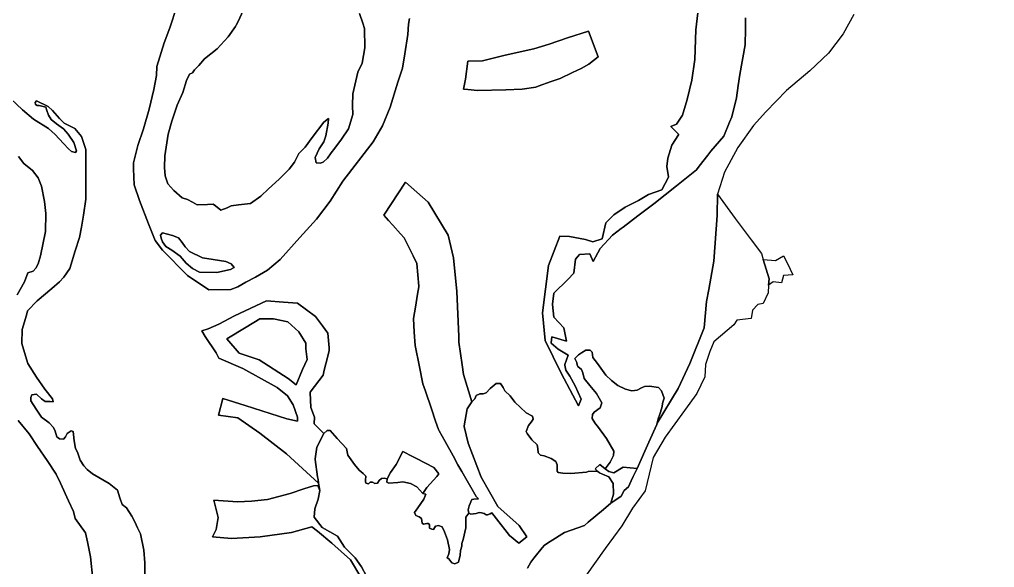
# Model space of a CAD drawing. Header units: inches. Extents: x 288635 to 1232953, y 676945 to 1655780.
# Drawn here: x 573695 to 601569, y 1500510 to 1516182 of the extents above; entities that cross this region are included whole.
import ezdxf

# ---------------------------------------------------------------- set-up
doc = ezdxf.new("R2010")
doc.units = ezdxf.units.IN
doc.header["$MEASUREMENT"] = 0
doc.layers.add('Images', color=7, linetype='Continuous')
picture_1 = doc.add_image_def('image2.jpg', size_in_pixel=(2586, 3753))
picture_2 = doc.add_image_def('image3.jpg', size_in_pixel=(2620, 3729))

msp = doc.modelspace()

# ---------------------------------------------------------------- linework, layer by layer
at = {"color": 1, "ltscale": 3}
for points in [[(584849.4425, 1516212.2518), (584813.8824, 1516044.6114), (584793.5624, 1515749.9708), (584712.2822, 1515201.3297), (584641.1621, 1514789.8489), (584509.0818, 1514393.6081), (584290.6414, 1513672.2467), (584072.2009, 1513138.8456), (583808.0404, 1512686.7247), (582939.3586, 1511558.9625), (582573.5979, 1510990.0013), (582182.4371, 1510471.8403), (581713.1712, 1509946.2709), (581144.2101, 1509316.3496), (580788.6093, 1509011.549), (580443.1687, 1508808.3486), (580168.8481, 1508666.1083), (579940.2477, 1508534.0281), (579737.0472, 1508462.9079), (579112.206, 1508452.7479), (578502.6048, 1508864.2287), (577786.3233, 1509580.5102), (577572.9629, 1509864.9907), (577385.0025, 1510337.4317), (577125.922, 1511002.913), (576973.5217, 1511449.9539), (576958.2817, 1511912.2348), (576958.2817, 1512084.9552), (577080.2019, 1512577.7162), (577242.7623, 1513050.1571), (577400.2426, 1513614.0382), (577537.4028, 1514177.9194), (577608.523, 1514584.3202), (577618.683, 1514833.2407), (577826.9634, 1515519.042), (577989.5237, 1515945.7629), (578197.8042, 1516555.3641)], [(580082.4879, 1516418.2038), (579955.4877, 1516138.8033), (579890.231, 1516023.3137), (579865.9411, 1515980.3262), (579660.8471, 1515681.6024), (579350.9665, 1515346.3217), (578980.1257, 1515056.7611), (578817.5654, 1514868.8007), (578695.6452, 1514746.8805), (578639.765, 1514660.5203), (578553.4049, 1514614.8002), (578467.0447, 1514436.9999), (578365.4445, 1514091.5592), (578202.8842, 1513735.9585), (578050.4839, 1513278.7576), (577948.8837, 1512902.8368), (577847.2835, 1512283.0756), (577837.1234, 1511952.8749), (577862.5235, 1511714.1144), (577933.6436, 1511480.434), (578106.364, 1511287.3936), (578350.2045, 1511084.1932), (578502.6048, 1511038.4731), (578639.765, 1510962.2729), (578776.9253, 1510886.0728), (579071.5659, 1510891.1528), (579229.0462, 1510896.2328), (579300.1664, 1510855.5927), (579447.4867, 1510733.6725), (579635.447, 1510794.6326), (579747.2073, 1510855.5927), (579960.5677, 1510880.9928), (580300.9284, 1510916.5528), (580590.489, 1511124.8333), (580814.0094, 1511343.2737), (581115.635, 1511619.9226), (581405.1956, 1511904.4031), (581557.5959, 1512097.4435), (581679.5161, 1512351.444), (581862.3965, 1512529.2444), (582065.5969, 1512803.5649), (582395.7976, 1513245.5258), (582532.9578, 1513347.126), (582522.7978, 1513215.0458), (582456.7577, 1512854.365), (582395.7976, 1512681.6447), (582263.7173, 1512478.4443), (582151.9571, 1512239.6838), (582177.3571, 1512082.2035), (582294.1974, 1512072.0435), (582375.4775, 1512102.5235), (582497.3978, 1512219.3638), (582604.078, 1512371.7641), (582710.7582, 1512498.7643), (582903.7986, 1512757.8449), (583101.919, 1513052.4854), (583223.8392, 1513463.9663), (583218.7592, 1513717.9668), (583223.8392, 1514058.3275), (583310.1994, 1514424.0882), (583366.0795, 1514678.0887), (583493.0798, 1514932.0892), (583569.2799, 1515368.9701), (583554.0399, 1515922.6912), (583508.3198, 1516080.1715), (583416.8796, 1516354.492)], [(573450.8693, 1513916.833), (573781.0699, 1513601.8724), (574096.0306, 1513332.6318), (574526.1381, 1513067.6246), (574714.0985, 1512894.9043), (574952.8589, 1512635.8238), (575095.0992, 1512478.3435), (575186.5394, 1512402.1433), (575293.2196, 1512381.8233), (575328.7797, 1512427.5434), (575247.4995, 1512661.2238), (575084.9392, 1512899.9843), (574957.939, 1513052.3846), (574749.6585, 1513194.6249), (574597.2582, 1513321.6251), (574526.1381, 1513443.5454), (574480.418, 1513580.7057), (574444.8579, 1513672.1458), (574256.8976, 1513722.9459), (574201.0174, 1513722.9459), (574155.2974, 1513748.346), (574140.0573, 1513809.3061), (574180.6974, 1513860.1062), (574515.9781, 1513692.4659), (574642.9783, 1513580.7057), (574836.0187, 1513347.0252), (574973.179, 1513220.0249), (575161.1394, 1513118.4247), (575277.9796, 1513062.5446), (575471.02, 1512839.0242), (575592.9402, 1512468.1834), (575592.9402, 1511762.062), (575587.8602, 1511040.7006), (575521.8201, 1510588.5797), (575465.94, 1510238.059), (575415.1399, 1509948.4984), (575288.1396, 1509562.4176), (575130.6593, 1509064.5766), (574963.019, 1508815.6561), (574836.0187, 1508683.5759), (574617.5783, 1508490.5355), (574201.0174, 1508140.0148), (573926.6969, 1507845.3742), (573891.1368, 1507728.534), (573769.2166, 1507317.0531), (573759.0566, 1506915.7323), (573835.2567, 1506656.6518), (573936.8569, 1506346.7712), (574185.7774, 1505950.5304), (574419.4579, 1505610.1697), (574637.8983, 1505335.8492), (574658.2184, 1505244.409), (574571.8582, 1505254.569), (574424.5379, 1505254.569), (574328.0177, 1505335.8492), (574180.6974, 1505462.8494), (574043.5371, 1505447.6094), (574023.2171, 1505371.4092), (574023.2171, 1505274.889), (574175.6174, 1505041.2086), (574328.0177, 1504807.5281), (574546.4581, 1504650.0478), (574668.3784, 1504517.9675), (574719.1785, 1504406.2073), (574764.8986, 1504248.727), (574836.0187, 1504192.8469), (574952.8589, 1504177.6069), (575008.7391, 1504243.647), (575059.5392, 1504345.2472), (575171.2994, 1504416.3673), (575232.2595, 1504396.0473), (575237.3395, 1504314.7671), (575262.7396, 1504131.8868), (575293.2196, 1503913.4463), (575354.1797, 1503806.7661), (575425.2999, 1503583.2457), (575537.0601, 1503420.6853), (575633.5803, 1503308.9251), (575785.9806, 1503192.0849), (576258.4216, 1502907.6043), (576497.182, 1502724.7239), (576568.3022, 1502501.2035), (576634.3423, 1502308.1631), (576756.2626, 1502211.6429), (576903.5828, 1501977.9625), (576995.023, 1501820.4821), (577066.1432, 1501642.6818), (577152.5033, 1501469.9614), (577254.1035, 1501002.6005), (577274.4236, 1500646.9998), (577274.4236, 1500286.3191)], [(573632.0563, 1508307.6551), (573835.2567, 1508678.4959), (573936.8569, 1508932.4964), (574089.2572, 1508988.3765), (574160.3774, 1509074.7366), (574226.4175, 1509196.6569), (574292.4576, 1509420.1773), (574434.6979, 1510121.2187), (574449.9379, 1510634.2998), (574414.3779, 1510979.7405), (574322.9377, 1511416.6213), (574231.4975, 1511655.3818), (574068.9372, 1511858.5822), (573814.9367, 1512061.7826), (573662.5364, 1512259.903)], [(575791.0606, 1500169.4788), (575725.0205, 1500819.7201), (575643.7403, 1501241.361), (575582.7802, 1501500.4415), (575288.1396, 1501906.8423), (575237.3395, 1502110.0427), (575100.1792, 1502414.8433), (574866.4988, 1502922.8443), (574739.4985, 1503181.9249), (574490.578, 1503568.0056), (574206.0975, 1503974.4064), (573967.337, 1504335.0872), (573657.4564, 1504711.0079)]]:
    msp.add_lwpolyline(points, dxfattribs=at)
at = {"color": 1}
for points in [[(578197.8042, 1516555.3641), (577989.5237, 1515945.7629), (577826.9634, 1515519.042), (577618.683, 1514833.2407), (577608.523, 1514584.3202), (577537.4028, 1514177.9194), (577400.2426, 1513614.0382), (577242.7623, 1513050.1571), (577080.2019, 1512577.7162), (576958.2817, 1512084.9552), (576958.2817, 1511912.2348), (576973.5217, 1511449.9539), (577125.922, 1511002.913), (577385.0025, 1510337.4317), (577572.9629, 1509864.9907), (577786.3233, 1509580.5102), (578502.6048, 1508864.2287), (579112.206, 1508452.7479), (579737.0472, 1508462.9079), (579940.2477, 1508534.0281), (580168.8481, 1508666.1083), (580443.1687, 1508808.3486), (580788.6093, 1509011.549), (581144.2101, 1509316.3496), (581713.1712, 1509946.2709), (582182.4371, 1510471.8403), (582573.5979, 1510990.0013), (582939.3586, 1511558.9625), (583808.0404, 1512686.7247), (584072.2009, 1513138.8456), (584290.6414, 1513672.2467), (584509.0818, 1514393.6081), (584641.1621, 1514789.8489), (584712.2822, 1515201.3297), (584793.5624, 1515749.9708), (584813.8824, 1516044.6114), (584849.4425, 1516212.2518)], [(583416.8796, 1516354.492), (583508.3198, 1516080.1715), (583554.0399, 1515922.6912), (583569.2799, 1515368.9701), (583493.0798, 1514932.0892), (583366.0795, 1514678.0887), (583310.1994, 1514424.0882), (583223.8392, 1514058.3275), (583218.7592, 1513717.9668), (583223.8392, 1513463.9663), (583101.919, 1513052.4854), (582903.7986, 1512757.8449), (582710.7582, 1512498.7643), (582604.078, 1512371.7641), (582497.3978, 1512219.3638), (582375.4775, 1512102.5235), (582294.1974, 1512072.0435), (582177.3571, 1512082.2035), (582151.9571, 1512239.6838), (582263.7173, 1512478.4443), (582395.7976, 1512681.6447), (582456.7577, 1512854.365), (582522.7978, 1513215.0458), (582532.9578, 1513347.126), (582395.7976, 1513245.5258), (582065.5969, 1512803.5649), (581862.3965, 1512529.2444), (581679.5161, 1512351.444), (581557.5959, 1512097.4435), (581405.1956, 1511904.4031), (581115.635, 1511619.9226), (580814.0094, 1511343.2737), (580590.489, 1511124.8333), (580300.9284, 1510916.5528), (579960.5677, 1510880.9928), (579747.2073, 1510855.5927), (579635.447, 1510794.6326), (579447.4867, 1510733.6725), (579300.1664, 1510855.5927), (579229.0462, 1510896.2328), (579071.5659, 1510891.1528), (578776.9253, 1510886.0728), (578639.765, 1510962.2729), (578502.6048, 1511038.4731), (578350.2045, 1511084.1932), (578106.364, 1511287.3936), (577933.6436, 1511480.434), (577862.5235, 1511714.1144), (577837.1234, 1511952.8749), (577847.2835, 1512283.0756), (577948.8837, 1512902.8368), (578050.4839, 1513278.7576), (578202.8842, 1513735.9585), (578365.4445, 1514091.5592), (578467.0447, 1514436.9999), (578553.4049, 1514614.8002), (578639.765, 1514660.5203), (578695.6452, 1514746.8805), (578817.5654, 1514868.8007), (578980.1257, 1515056.7611), (579350.9665, 1515346.3217), (579660.8471, 1515681.6024), (579865.9411, 1515980.3262), (579890.231, 1516023.3137), (579955.4877, 1516138.8033), (580082.4879, 1516418.2038)], [(594451.0913, 1516229.0876), (594453.0483, 1515915.7236), (594436.4695, 1515454.8745), (594285.3843, 1514606.1412), (594241.1504, 1514296.5037), (594190.1341, 1513939.3898), (594055.1963, 1513399.6387), (593992.768, 1513247.6415), (593829.3775, 1512849.827), (593463.6645, 1512413.0558), (593372.57, 1512304.2616), (593127.2683, 1511985.6357), (593046.3564, 1511880.538), (592479.714, 1511428.0806), (591834.6661, 1510913.0174), (591374.0173, 1510565.8861), (591373.9981, 1510565.8717), (590950.1575, 1510246.4781), (590896.0396, 1510203.8988), (590650.002, 1510010.3195), (590292.8138, 1509629.3187), (590094.3759, 1509264.193), (589999.1257, 1509478.5059), (589705.4376, 1509462.6309), (589586.3749, 1509327.6931), (589538.7498, 1508930.8173), (589372.062, 1508748.2544), (588967.2487, 1508359.3162), (588935.4986, 1508041.8155), (588936.2081, 1508035.4298), (588935.4986, 1508028.3346), (588975.1862, 1507671.1464), (589252.9992, 1507361.5833), (589330.7537, 1506981.7147), (588911.686, 1507105.1887), (588895.811, 1506938.5008), (588896.9998, 1506937.5022), (588895.811, 1506925.0199), (589094.2489, 1506758.3321), (589376.2663, 1506585.9881), (589284.7493, 1506311.4371), (589286.5468, 1506303.3486), (589284.7493, 1506297.9562), (589316.4994, 1506155.0809), (589427.6246, 1505980.4555), (589578.4374, 1505702.6425), (589750.2435, 1505327.7927), (589673.6876, 1505128.7472), (589181.5616, 1506065.3741), (588721.1857, 1507002.0009), (588642.5648, 1507796.072), (588816.4359, 1509147.5244), (589141.874, 1509980.9635), (589417.1212, 1509976.9538), (589880.063, 1509893.6509), (590086.4384, 1509822.2132), (590356.3139, 1509909.5259), (590459.5016, 1510369.9018), (590689.6896, 1510600.0898), (591015.1277, 1510814.4027), (591388.191, 1511004.9031), (591673.9416, 1511179.5284), (592054.9423, 1511306.5287), (592248.7274, 1511671.1114), (592246.9677, 1511681.2816), (592248.7274, 1511684.5923), (592198.7959, 1511973.1692), (592229.5677, 1512219.343), (592340.6929, 1512592.4063), (592539.3876, 1512885.9532), (592533.9449, 1512891.3932), (592539.3876, 1512899.4341), (592318.3948, 1513120.3159), (592479.1301, 1513188.9098), (592650.256, 1513449.658), (592780.8684, 1513891.233), (592920.4673, 1514447.653), (593003.2077, 1515035.821), (593029.5809, 1515889.7027), (593105.5103, 1516535.6147)], [(593105.5103, 1516535.6147), (593029.5809, 1515889.7027), (593003.2077, 1515035.821), (592920.4673, 1514447.653), (592780.8684, 1513891.233), (592650.256, 1513449.658), (592479.1301, 1513188.9098), (592318.3948, 1513120.3159), (592539.3876, 1512899.4341), (592533.9449, 1512891.3932), (592539.3876, 1512885.9532), (592340.6929, 1512592.4063), (592229.5677, 1512219.343), (592198.7959, 1511973.1692), (592248.7274, 1511684.5923), (592246.9677, 1511681.2816), (592248.7274, 1511671.1114), (592054.9423, 1511306.5287), (591673.9416, 1511179.5284), (591388.191, 1511004.9031), (591015.1277, 1510814.4027), (590689.6896, 1510600.0898), (590459.5016, 1510369.9018), (590356.3139, 1509909.5259), (590086.4384, 1509822.2132), (589880.063, 1509893.6509), (589417.1212, 1509976.9538), (589141.874, 1509980.9635), (588816.4359, 1509147.5244), (588642.5648, 1507796.072), (588721.1857, 1507002.0009), (589181.5616, 1506065.3741), (589673.6876, 1505128.7472), (589750.2435, 1505327.7927), (589578.4374, 1505702.6425), (589427.6246, 1505980.4555), (589316.4994, 1506155.0809), (589284.7493, 1506297.9562), (589286.5468, 1506303.3486), (589284.7493, 1506311.4371), (589376.2663, 1506585.9881), (589094.2489, 1506758.3321), (588895.811, 1506925.0199), (588896.9998, 1506937.5022), (588895.811, 1506938.5008), (588911.686, 1507105.1887), (589330.7537, 1506981.7147), (589252.9992, 1507361.5833), (588975.1862, 1507671.1464), (588935.4986, 1508028.3346), (588936.2081, 1508035.4298), (588935.4986, 1508041.8155), (588967.2487, 1508359.3162), (589372.062, 1508748.2544), (589538.7498, 1508930.8173), (589586.3749, 1509327.6931), (589705.4376, 1509462.6309), (589999.1257, 1509478.5059), (590094.3759, 1509264.193), (590292.8138, 1509629.3187), (590650.002, 1510010.3195), (590896.0396, 1510203.8988), (590950.1575, 1510246.4781), (591373.9981, 1510565.8717), (591374.0173, 1510565.8861), (591834.6661, 1510913.0174), (592479.714, 1511428.0806), (593046.3564, 1511880.538), (593127.2683, 1511985.6357), (593372.57, 1512304.2616), (593463.6645, 1512413.0558), (593829.3775, 1512849.827), (593992.768, 1513247.6415), (594055.1963, 1513399.6387), (594190.1341, 1513939.3898), (594241.1504, 1514296.5037), (594285.3843, 1514606.1412), (594436.4695, 1515454.8745), (594453.0483, 1515915.7236), (594451.0913, 1516229.0876)], [(597545.3682, 1516326.9823), (597240.5676, 1515768.1812), (596825.7001, 1515217.8468), (596292.2991, 1514718.3124), (595623.4311, 1514151.0446), (595030.7632, 1513541.4434), (594683.6292, 1513151.976), (594234.8949, 1512525.4414), (593853.8942, 1511814.24), (593646.9771, 1511181.7473), (593643.9642, 1510575.8742), (593542.364, 1509267.7716), (593397.7593, 1508461.8907), (593336.6524, 1508121.3423), (593272.2992, 1507367.0605), (592855.1453, 1506348.22), (592526.3875, 1505633.6261), (591929.7185, 1504637.6001), (591912.054, 1504598.049), (591958.1613, 1504765.0196), (592003.0643, 1504891.3653), (592057.0394, 1505078.6907), (592091.9645, 1505237.441), (592123.7146, 1505351.7412), (592050.6894, 1505558.1166), (591968.1393, 1505659.7168), (591704.6137, 1505697.8169), (591558.5635, 1505681.9419), (591472.8383, 1505643.8418), (591355.363, 1505580.3417), (591199.7877, 1505558.1166), (591021.9874, 1505608.9167), (590796.5619, 1505713.692), (590618.7616, 1505856.5672), (590453.6612, 1506005.7925), (590221.8858, 1506342.3432), (590085.3605, 1506513.7936), (590066.3105, 1506666.1939), (590012.3354, 1506723.344), (589888.5101, 1506723.344), (589764.6849, 1506647.1438), (589672.6097, 1506596.3437), (589574.1845, 1506488.3935), (589628.1596, 1506367.7433), (589634.5096, 1506301.0681), (589659.9097, 1506253.443), (589761.5099, 1506170.8929), (589802.7849, 1506072.4677), (589834.535, 1505916.8924), (589999.6353, 1505716.867), (590186.9607, 1505485.0915), (590339.361, 1505218.391), (590299.3706, 1505078.4759), (590126.6356, 1504951.6904), (590075.8355, 1504885.0153), (590069.4855, 1504770.7151), (590094.8855, 1504726.265), (590161.5178, 1504618.2783), (590220.1395, 1504549.5494), (590474.14, 1504199.0287), (590682.4204, 1503838.348), (590674.8534, 1503708.4109), (590577.4865, 1503518.9688), (590442.8339, 1503330.6004), (590283.3918, 1503451.5289), (590153.5515, 1503330.1173), (590233.5578, 1503256.7782), (590167.1384, 1503262.4586), (589953.0218, 1503252.2528), (589903.3594, 1503232.9692), (589456.6669, 1503197.8169), (589228.0665, 1503204.1669), (589091.5412, 1503226.392), (589062.9661, 1503261.317), (589062.9661, 1503391.4923), (589066.1411, 1503445.4674), (589031.2161, 1503543.8926), (588891.5158, 1503629.6178), (588697.8404, 1503699.4679), (588589.8902, 1503724.868), (588523.215, 1503785.1931), (588513.69, 1503915.3684), (588494.64, 1504020.1436), (588342.2397, 1504163.0189), (588205.7144, 1504340.8192), (588177.1394, 1504401.1443), (588250.1645, 1504572.5947), (588323.1896, 1504667.8449), (588380.3398, 1504750.395), (588358.1147, 1504839.2952), (588183.4894, 1504934.5454), (587853.2887, 1505236.171), (587723.1134, 1505423.4964), (587573.8881, 1505566.3717), (587523.088, 1505655.2718), (587446.8879, 1505769.5721), (587323.0626, 1505772.7471), (587154.7873, 1505626.6968), (587040.4871, 1505506.0465), (586951.5869, 1505480.6465), (586853.1617, 1505477.4715), (586751.5615, 1505429.8464), (586710.2864, 1505331.4212), (586630.1254, 1505246.86), (586532.2448, 1505562.6037), (586386.9489, 1506031.3002), (586348.795, 1506307.9159), (586259.9486, 1506952.052), (586252.4441, 1507119.6533), (586194.9975, 1508402.6272), (586098.5577, 1509368.3658), (585950.3855, 1510015.9332), (585378.8844, 1510960.4976), (584728.0081, 1511531.9987), (584113.9496, 1510587.2935), (584247.4883, 1510437.5137), (584366.3886, 1510304.1525), (584591.981, 1510051.1232), (584696.258, 1509934.1639), (584832.6465, 1509655.3252), (584945.5342, 1509424.5326), (585053.4462, 1509203.9124), (585109.0088, 1508553.0361), (585108.2684, 1508548.2288), (585109.0088, 1508539.5552), (585074.6971, 1508330.2539), (585013.5003, 1507956.9536), (584960.6794, 1507634.7459), (584976.5582, 1507242.7628), (585005.8211, 1506862.3452), (585127.6474, 1506243.8426), (585230.7432, 1505759.6154), (585301.5946, 1505549.5917), (585471.4676, 1505047.1855), (585592.168, 1504693.1313), (585672.5725, 1504457.2779), (585695.3566, 1504416.0494), (585860.7251, 1504116.8112), (586091.2667, 1503699.6407), (586231.4083, 1503446.0512), (586339.3238, 1503250.7755), (586754.8905, 1502541.2313), (586817.2346, 1502475.6204), (586685.8115, 1502461.3614), (586627.6031, 1502450.778), (586553.5196, 1502270.861), (586524.4154, 1502154.4441), (586537.6446, 1502064.4856), (586453.8165, 1501953.5672), (586458.0498, 1501644.5333), (586381.8497, 1501314.3326), (586339.5162, 1501195.799), (586343.7496, 1501115.3655), (586301.4162, 1500996.832), (586292.9495, 1500861.365), (586246.3827, 1500666.6313), (586144.7825, 1500615.8312), (586055.8823, 1500641.2313), (585966.9822, 1500755.5315), (585920.4154, 1500789.3982), (585971.2155, 1500903.6984), (585988.1489, 1501026.4654), (585933.1154, 1501305.8659), (585845.4676, 1501526.8552), (585775.6175, 1501669.7305), (585674.0173, 1501707.8305), (585588.2921, 1501691.9555), (585531.142, 1501593.5303), (585483.5169, 1501606.2303), (585420.0168, 1501637.9804), (585416.8418, 1501730.0556), (585391.4417, 1501768.1557), (585343.8166, 1501764.9807), (585248.5664, 1501752.2806), (585210.4663, 1501780.8557), (585185.0663, 1501907.8559), (585124.7412, 1501961.831), (585023.141, 1501993.5811), (584983.718, 1502081.5552), (585084.5033, 1502219.8109), (585251.1911, 1502463.2281), (585309.3995, 1502603.4575), (585228.8268, 1502629.7068), (585343.127, 1502794.8072), (585622.5276, 1503116.5412), (585686.0277, 1503192.7413), (585537.8608, 1503370.5417), (585047.6625, 1503622.711), (584951.5348, 1503672.1613), (584657.3257, 1503823.5092), (584466.8253, 1503455.2085), (584297.4916, 1503226.608), (584208.5914, 1503048.8077), (584121.418, 1503066.4793), (584042.0428, 1503058.5417), (583981.1885, 1502995.0416), (583925.6259, 1502926.2498), (583856.8341, 1502907.7289), (583782.7507, 1502950.0624), (583724.5422, 1502952.7082), (583671.6254, 1502905.0831), (583597.5419, 1502923.604), (583584.3128, 1502965.9374), (583584.3128, 1503010.9166), (583597.5419, 1503124.6877), (583523.4585, 1503198.7712), (583407.0416, 1503296.6672), (583276.3371, 1503450.8667), (583083.2968, 1503725.1872), (583047.7367, 1503913.1476), (582773.4161, 1504197.6282), (582575.2957, 1504431.3087), (582488.9356, 1504431.3087), (582391.2856, 1504342.6858), (582117.9661, 1504616.0053), (582118.5053, 1504628.947), (582117.9661, 1504629.4862), (582125.3717, 1504807.2189), (582023.8446, 1505089.2078), (582002.6779, 1505512.542), (582003.3104, 1505513.3733), (582002.6779, 1505526.0229), (582373.0953, 1506012.8572), (582407.1346, 1506150.0685), (582452.2384, 1506331.8806), (582498.8056, 1506519.5918), (582547.8388, 1506717.243), (582543.7288, 1506790.3191), (582514.8419, 1507209.1788), (582360.3628, 1507425.4495), (582153.4415, 1507688.8142), (581644.4702, 1508064.92), (581374.4488, 1508086.8136), (581243.5024, 1508097.4309), (580760.4222, 1508136.5995), (579843.6736, 1507706.1939), (579397.125, 1507473.0068), (579087.3367, 1507334.8059), (578909.5363, 1507278.9258), (579000.9765, 1507111.2855), (579315.9371, 1506649.0045), (579398.138, 1506492.1431), (580077.9387, 1506201.9636), (581063.4606, 1505658.4026), (581358.1012, 1505414.5621), (581520.6615, 1505160.5616), (581642.5818, 1504810.0409), (581647.6618, 1504698.2806), (581337.7812, 1504764.3208), (580143.9788, 1505140.2415), (579509.0946, 1505340.024), (579382.9861, 1504867.117), (579935.1492, 1504788.2365), (580570.1505, 1504351.6731), (581324.2145, 1503756.3594), (582241.0099, 1502925.5241), (582278.0481, 1502712.1821), (582222.168, 1502859.5024), (582100.2478, 1502844.2623), (581820.8472, 1502757.9022), (581434.7664, 1502630.9019), (580789.6051, 1502458.1816), (580332.4042, 1502407.3815), (579931.0834, 1502392.1414), (579250.3621, 1502432.7815), (579372.2823, 1501940.0205), (579316.4022, 1501599.6598), (579209.722, 1501386.2994), (579753.2831, 1501340.5793), (580571.1647, 1501391.3794), (581475.4065, 1501508.2197), (582049.4477, 1501675.86), (582212.008, 1501548.8597), (582628.5688, 1501208.4991), (583156.8899, 1500725.8981), (583451.5305, 1500233.1371)], [(577274.4236, 1500286.3191), (577274.4236, 1500646.9998), (577254.1035, 1501002.6005), (577152.5033, 1501469.9614), (577066.1432, 1501642.6818), (576995.023, 1501820.4821), (576903.5828, 1501977.9625), (576756.2626, 1502211.6429), (576634.3423, 1502308.1631), (576568.3022, 1502501.2035), (576497.182, 1502724.7239), (576258.4216, 1502907.6043), (575785.9806, 1503192.0849), (575633.5803, 1503308.9251), (575537.0601, 1503420.6853), (575425.2999, 1503583.2457), (575354.1797, 1503806.7661), (575293.2196, 1503913.4463), (575262.7396, 1504131.8868), (575237.3395, 1504314.7671), (575232.2595, 1504396.0473), (575171.2994, 1504416.3673), (575059.5392, 1504345.2472), (575008.7391, 1504243.647), (574952.8589, 1504177.6069), (574836.0187, 1504192.8469), (574764.8986, 1504248.727), (574719.1785, 1504406.2073), (574668.3784, 1504517.9675), (574546.4581, 1504650.0478), (574328.0177, 1504807.5281), (574175.6174, 1505041.2086), (574023.2171, 1505274.889), (574023.2171, 1505371.4092), (574043.5371, 1505447.6094), (574180.6974, 1505462.8494), (574328.0177, 1505335.8492), (574424.5379, 1505254.569), (574571.8582, 1505254.569), (574658.2184, 1505244.409), (574637.8983, 1505335.8492), (574419.4579, 1505610.1697), (574185.7774, 1505950.5304), (573936.8569, 1506346.7712), (573835.2567, 1506656.6518), (573759.0566, 1506915.7323), (573769.2166, 1507317.0531), (573891.1368, 1507728.534), (573926.6969, 1507845.3742), (574201.0174, 1508140.0148), (574617.5783, 1508490.5355), (574836.0187, 1508683.5759), (574963.019, 1508815.6561), (575130.6593, 1509064.5766), (575288.1396, 1509562.4176), (575415.1399, 1509948.4984), (575465.94, 1510238.059), (575521.8201, 1510588.5797), (575587.8602, 1511040.7006), (575592.9402, 1511762.062), (575592.9402, 1512468.1834), (575471.02, 1512839.0242), (575277.9796, 1513062.5446), (575161.1394, 1513118.4247), (574973.179, 1513220.0249), (574836.0187, 1513347.0252), (574642.9783, 1513580.7057), (574515.9781, 1513692.4659), (574180.6974, 1513860.1062), (574140.0573, 1513809.3061), (574155.2974, 1513748.346), (574201.0174, 1513722.9459), (574256.8976, 1513722.9459), (574444.8579, 1513672.1458), (574480.418, 1513580.7057), (574526.1381, 1513443.5454), (574597.2582, 1513321.6251), (574749.6585, 1513194.6249), (574957.939, 1513052.3846), (575084.9392, 1512899.9843), (575247.4995, 1512661.2238), (575328.7797, 1512427.5434), (575293.2196, 1512381.8233), (575186.5394, 1512402.1433), (575095.0992, 1512478.3435), (574952.8589, 1512635.8238), (574714.0985, 1512894.9043), (574526.1381, 1513067.6246), (574096.0306, 1513332.6318), (573781.0699, 1513601.8724), (573450.8693, 1513916.833)], [(573662.5364, 1512259.903), (573814.9367, 1512061.7826), (574068.9372, 1511858.5822), (574231.4975, 1511655.3818), (574322.9377, 1511416.6213), (574414.3779, 1510979.7405), (574449.9379, 1510634.2998), (574434.6979, 1510121.2187), (574292.4576, 1509420.1773), (574226.4175, 1509196.6569), (574160.3774, 1509074.7366), (574089.2572, 1508988.3765), (573936.8569, 1508932.4964), (573835.2567, 1508678.4959), (573632.0563, 1508307.6551)], [(588220.4237, 1500487.0624), (588318.0819, 1500660.9406), (588396.986, 1500774.5962), (588436.1249, 1500822.8209), (588635.3491, 1501068.2936), (588703.6543, 1501152.4553), (588869.0645, 1501255.3772), (589275.1555, 1501508.056), (589845.753, 1501715.0398), (589957.2771, 1501808.3495), (590386.9527, 1502167.8494), (590600.5651, 1502346.574), (590712.5216, 1502423.666), (590895.2025, 1502549.4581), (590985.6988, 1502709.9892), (591101.5779, 1502819.3337), (591184.3914, 1502986.2749), (591237.5761, 1503116.4841), (591348.8539, 1503337.0326), (591688.9386, 1504098.489), (591912.054, 1504598.049), (591929.7185, 1504637.6001), (592526.3875, 1505633.6261), (592855.1453, 1506348.22), (593272.2992, 1507367.0605), (593336.6524, 1508121.3423), (593397.7593, 1508461.8907), (593542.364, 1509267.7716), (593643.9642, 1510575.8742), (593646.9771, 1511181.7473), (594157.4705, 1510492.8956), (594614.4702, 1509876.2274), (594903.9255, 1509485.641), (594954.7256, 1509320.5406), (595126.1759, 1508763.327), (595111.9666, 1508585.7109), (595094.4259, 1508366.4512), (594959.4881, 1508056.8881), (594800.7378, 1508033.0756), (594649.925, 1507866.3877), (594610.2374, 1507628.2623), (594205.4241, 1507580.6372), (594118.1114, 1507453.6369), (593546.6103, 1506961.5109), (593427.5475, 1506691.6354), (593309.2895, 1506316.0876), (593284.6722, 1505961.3839), (593062.4218, 1505485.133), (592705.2336, 1505000.9445), (592149.6075, 1504238.943), (591811.0983, 1503654.367), (591578.1063, 1502699.0649), (591220.9181, 1502206.9389), (590919.2925, 1501698.9379), (590435.104, 1501055.9991), (589879.4779, 1500262.2475)], [(583614.0908, 1500263.6172), (583476.9305, 1500532.8577), (583294.0501, 1500786.8582), (582989.2495, 1501091.6588), (582791.1291, 1501401.5394), (582344.0882, 1501655.5399), (582120.5678, 1501950.1805), (582135.8078, 1502188.941), (582237.408, 1502463.2616), (582278.0481, 1502712.1821), (582241.0099, 1502925.5241), (582229.1176, 1503025.8395), (582212.5811, 1503104.3879), (582146.4351, 1503600.4826), (582147.3848, 1503606.841), (582146.4351, 1503613.9635), (582197.3413, 1503954.7973), (582391.2856, 1504342.6858), (582488.9356, 1504431.3087), (582575.2957, 1504431.3087), (582773.4161, 1504197.6282), (583047.7367, 1503913.1476), (583083.2968, 1503725.1872), (583276.3371, 1503450.8667), (583407.0416, 1503296.6672), (583523.4585, 1503198.7712), (583597.5419, 1503124.6877), (583584.3128, 1503010.9166), (583584.3128, 1502965.9374), (583597.5419, 1502923.604), (583671.6254, 1502905.0831), (583724.5422, 1502952.7082), (583782.7507, 1502950.0624), (583856.8341, 1502907.7289), (583925.6259, 1502926.2498), (583981.1885, 1502995.0416), (584042.0428, 1503058.5417), (584121.418, 1503066.4793), (584208.5914, 1503048.8077), (584200.1248, 1502951.4408), (584255.1582, 1502926.0408), (584513.392, 1502942.9741), (584653.0923, 1502959.9075), (584868.9928, 1502913.3407), (585051.0265, 1502815.9739), (585228.8268, 1502629.7068), (585309.3995, 1502603.4575), (585251.1911, 1502463.2281), (585084.5033, 1502219.8109), (584983.718, 1502081.5552), (585023.141, 1501993.5811), (585124.7412, 1501961.831), (585185.0663, 1501907.8559), (585210.4663, 1501780.8557), (585248.5664, 1501752.2806), (585343.8166, 1501764.9807), (585391.4417, 1501768.1557), (585416.8418, 1501730.0556), (585420.0168, 1501637.9804), (585483.5169, 1501606.2303), (585531.142, 1501593.5303), (585588.2921, 1501691.9555), (585674.0173, 1501707.8305), (585775.6175, 1501669.7305), (585845.4676, 1501526.8552), (585933.1154, 1501305.8659), (585988.1489, 1501026.4654), (585971.2155, 1500903.6984), (585920.4154, 1500789.3982), (585966.9822, 1500755.5315), (586055.8823, 1500641.2313), (586144.7825, 1500615.8312), (586246.3827, 1500666.6313), (586292.9495, 1500861.365), (586301.4162, 1500996.832), (586343.7496, 1501115.3655), (586339.5162, 1501195.799), (586381.8497, 1501314.3326), (586458.0498, 1501644.5333), (586453.8165, 1501953.5672), (586537.6446, 1502064.4856), (586595.853, 1502038.0272), (586746.6658, 1502056.5481), (586836.6243, 1502080.3606), (586900.1244, 1502077.7148), (586979.4996, 1502051.2564), (587035.0622, 1502011.5688), (587074.7498, 1502011.5688), (587154.125, 1502043.3189), (587200.2731, 1502069.0919), (587336.6878, 1501897.7978), (587704.5765, 1501425.1469), (587966.5145, 1501202.8964), (588198.7787, 1501388.7078), (587982.3896, 1501713.2916), (587372.9705, 1502250.4338), (586894.9499, 1503094.4193), (586521.8867, 1504062.7963), (586410.7614, 1504546.9847), (586412.0506, 1504554.8486), (586410.7614, 1504560.4656), (586490.1366, 1505044.6541), (586630.1254, 1505246.86), (586710.2864, 1505331.4212), (586751.5615, 1505429.8464), (586853.1617, 1505477.4715), (586951.5869, 1505480.6465), (587040.4871, 1505506.0465), (587154.7873, 1505626.6968), (587323.0626, 1505772.7471), (587446.8879, 1505769.5721), (587523.088, 1505655.2718), (587573.8881, 1505566.3717), (587723.1134, 1505423.4964), (587853.2887, 1505236.171), (588183.4894, 1504934.5454), (588358.1147, 1504839.2952), (588380.3398, 1504750.395), (588323.1896, 1504667.8449), (588250.1645, 1504572.5947), (588177.1394, 1504401.1443), (588205.7144, 1504340.8192), (588342.2397, 1504163.0189), (588494.64, 1504020.1436), (588513.69, 1503915.3684), (588523.215, 1503785.1931), (588589.8902, 1503724.868), (588697.8404, 1503699.4679), (588891.5158, 1503629.6178), (589031.2161, 1503543.8926), (589066.1411, 1503445.4674), (589062.9661, 1503391.4923), (589062.9661, 1503261.317), (589091.5412, 1503226.392), (589228.0665, 1503204.1669), (589228.0665, 1503204.1669), (589456.6669, 1503197.8169), (589903.3594, 1503232.9692), (589953.0218, 1503252.2528), (590167.1384, 1503262.4586), (590233.5578, 1503256.7782), (590273.2717, 1503220.3738), (590364.9679, 1503180.8186), (590543.1472, 1503103.9569), (590664.8558, 1502913.4565), (590680.7308, 1502622.4143), (590680.1069, 1502620.3723), (590680.7308, 1502608.9334), (590600.5651, 1502346.574), (590386.9527, 1502167.8494), (589957.2771, 1501808.3495), (589845.753, 1501715.0398), (589275.1555, 1501508.056), (588869.0645, 1501255.3772), (588703.6543, 1501152.4553), (588635.3491, 1501068.2936), (588436.1249, 1500822.8209), (588396.986, 1500774.5962), (588318.0819, 1500660.9406), (588220.4237, 1500487.0624)], [(573657.4564, 1504711.0079), (573967.337, 1504335.0872), (574206.0975, 1503974.4064), (574490.578, 1503568.0056), (574739.4985, 1503181.9249), (574866.4988, 1502922.8443), (575100.1792, 1502414.8433), (575237.3395, 1502110.0427), (575288.1396, 1501906.8423), (575582.7802, 1501500.4415), (575643.7403, 1501241.361), (575725.0205, 1500819.7201), (575791.0606, 1500169.4788)], [(583451.5305, 1500233.1371), (583156.8899, 1500725.8981), (582628.5688, 1501208.4991), (582212.008, 1501548.8597), (582049.4477, 1501675.86), (581475.4065, 1501508.2197), (580571.1647, 1501391.3794), (579753.2831, 1501340.5793), (579209.722, 1501386.2994), (579316.4022, 1501599.6598), (579372.2823, 1501940.0205), (579250.3621, 1502432.7815), (579931.0834, 1502392.1414), (580332.4042, 1502407.3815), (580789.6051, 1502458.1816), (581434.7664, 1502630.9019), (581820.8472, 1502757.9022), (582100.2478, 1502844.2623), (582222.168, 1502859.5024), (582278.0481, 1502712.1821), (582237.408, 1502463.2616), (582237.408, 1502463.2616), (582135.8078, 1502188.941), (582120.5678, 1501950.1805), (582344.0882, 1501655.5399), (582791.1291, 1501401.5394), (582989.2495, 1501091.6588), (583294.0501, 1500786.8582), (583476.9305, 1500532.8577), (583614.0908, 1500263.6172)]]:
    msp.add_lwpolyline(points, dxfattribs=at)
for points in [[(587597.964, 1514167.7421), (586793.2868, 1514154.5783), (586516.4557, 1514180.3301), (586384.9402, 1514192.5641), (586445.6204, 1514477.0023), (586508.1131, 1514994.022), (586929.8088, 1515000.8784), (587576.7164, 1515163.5974), (588402.218, 1515342.1915), (588838.7814, 1515473.1605), (589358.6887, 1515655.7234), (589962.2897, 1515850.3258), (590243.108, 1515113.1776), (589974.2946, 1514908.3133), (589752.8756, 1514784.1577), (589501.7396, 1514663.8767), (589156.282, 1514498.4207), (588899.4768, 1514406.9537), (588519.5326, 1514271.628), (588461.1471, 1514243.084), (588068.0769, 1514186.9311), (587597.964, 1514167.7421)], [(586516.4557, 1514180.3301), (586793.2868, 1514154.5783), (587597.964, 1514167.7421), (588068.0769, 1514186.9311), (588461.1471, 1514243.084), (588519.5326, 1514271.628), (588899.4768, 1514406.9537), (589156.282, 1514498.4207), (589501.7396, 1514663.8767), (589752.8756, 1514784.1577), (589974.2946, 1514908.3133), (590243.108, 1515113.1776), (589962.2897, 1515850.3258), (589358.6887, 1515655.7234), (588838.7814, 1515473.1605), (588402.218, 1515342.1915), (587576.7164, 1515163.5974), (586929.8088, 1515000.8784), (586508.1131, 1514994.022), (586445.6204, 1514477.0023), (586384.9402, 1514192.5641), (586516.4557, 1514180.3301)], [(587372.9705, 1502250.4338), (587982.3896, 1501713.2916), (588198.7787, 1501388.7078), (587966.5145, 1501202.8964), (587704.5765, 1501425.1469), (587336.6878, 1501897.7978), (587200.2731, 1502069.0919), (587154.125, 1502043.3189), (587074.7498, 1502011.5688), (587035.0622, 1502011.5688), (586979.4996, 1502051.2564), (586900.1244, 1502077.7148), (586836.6243, 1502080.3606), (586746.6658, 1502056.5481), (586595.853, 1502038.0272), (586537.6446, 1502064.4856), (586524.4154, 1502154.4441), (586553.5196, 1502270.861), (586627.6031, 1502450.778), (586685.8115, 1502461.3614), (586817.2346, 1502475.6204), (586754.8905, 1502541.2313), (586339.3238, 1503250.7755), (586231.4083, 1503446.0512), (586091.2667, 1503699.6407), (585860.7251, 1504116.8112), (585695.3566, 1504416.0494), (585672.5725, 1504457.2779), (585592.168, 1504693.1313), (585471.4676, 1505047.1855), (585301.5946, 1505549.5917), (585230.7432, 1505759.6154), (585127.6474, 1506243.8426), (585005.8211, 1506862.3452), (584976.5582, 1507242.7628), (584960.6794, 1507634.7459), (585013.5003, 1507956.9536), (585074.6971, 1508330.2539), (585109.0088, 1508539.5552), (585108.2684, 1508548.2288), (585109.0088, 1508553.0361), (585053.4462, 1509203.9124), (584945.5342, 1509424.5326), (584832.6465, 1509655.3252), (584696.258, 1509934.1639), (584591.981, 1510051.1232), (584366.3886, 1510304.1525), (584247.4883, 1510437.5137), (584113.9496, 1510587.2935), (584728.0081, 1511531.9987), (585378.8844, 1510960.4976), (585950.3855, 1510015.9332), (586098.5577, 1509368.3658), (586194.9975, 1508402.6272), (586252.4441, 1507119.6533), (586259.9486, 1506952.052), (586348.795, 1506307.9159), (586386.9489, 1506031.3002), (586532.2448, 1505562.6037), (586630.1254, 1505246.86), (586490.1366, 1505044.6541), (586410.7614, 1504560.4656), (586412.0506, 1504554.8486), (586410.7614, 1504546.9847), (586521.8867, 1504062.7963), (586894.9499, 1503094.4193), (587372.9705, 1502250.4338)], [(578841.5981, 1508960.3713), (579340.0741, 1508944.4963), (579730.5999, 1509030.2214), (579835.3751, 1509093.7216), (579746.4749, 1509195.3218), (579597.2496, 1509258.8219), (579232.1239, 1509315.972), (578924.1483, 1509363.5971), (578552.6725, 1509544.5725), (578435.1973, 1509684.2727), (578346.2971, 1509801.748), (578238.3469, 1509938.2732), (578073.2466, 1510004.9484), (577787.496, 1510084.3235), (577723.9959, 1510017.6484), (577743.0459, 1509931.9232), (577784.321, 1509827.148), (577876.3962, 1509690.6228), (578047.8465, 1509582.6725), (578289.147, 1509417.5722), (578463.7724, 1509211.1968), (578638.3977, 1509058.7965), (578841.5981, 1508960.3713)], [(579730.5999, 1509030.2214), (579340.0741, 1508944.4963), (578841.5981, 1508960.3713), (578638.3977, 1509058.7965), (578463.7724, 1509211.1968), (578289.147, 1509417.5722), (578047.8465, 1509582.6725), (577876.3962, 1509690.6228), (577784.321, 1509827.148), (577743.0459, 1509931.9232), (577723.9959, 1510017.6484), (577787.496, 1510084.3235), (578073.2466, 1510004.9484), (578238.3469, 1509938.2732), (578346.2971, 1509801.748), (578435.1973, 1509684.2727), (578552.6725, 1509544.5725), (578924.1483, 1509363.5971), (579232.1239, 1509315.972), (579597.2496, 1509258.8219), (579746.4749, 1509195.3218), (579835.3751, 1509093.7216), (579730.5999, 1509030.2214)], [(595538.9267, 1509422.1408), (595650.052, 1509207.8279), (595800.8648, 1508882.3898), (595538.9267, 1508858.5772), (595483.3641, 1508652.2018), (595237.3011, 1508676.0143), (595111.9666, 1508585.7109), (595126.1759, 1508763.327), (594954.7256, 1509320.5406), (595308.7388, 1509287.2031), (595538.9267, 1509422.1408)], [(582153.4415, 1507688.8142), (582360.3628, 1507425.4495), (582514.8419, 1507209.1788), (582543.7288, 1506790.3191), (582547.8388, 1506717.243), (582498.8056, 1506519.5918), (582452.2384, 1506331.8806), (582407.1346, 1506150.0685), (582373.0953, 1506012.8572), (582002.6779, 1505526.0229), (582003.3104, 1505513.3733), (582002.6779, 1505512.542), (582023.8446, 1505089.2078), (582125.3717, 1504807.2189), (582117.9661, 1504629.4862), (582118.5053, 1504628.947), (582117.9661, 1504616.0053), (582391.2856, 1504342.6858), (582197.3413, 1503954.7973), (582146.4351, 1503613.9635), (582147.3848, 1503606.841), (582146.4351, 1503600.4826), (582212.5811, 1503104.3879), (582229.1176, 1503025.8395), (582241.0099, 1502925.5241), (581324.2145, 1503756.3594), (580570.1505, 1504351.6731), (579935.1492, 1504788.2365), (579382.9861, 1504867.117), (579509.0946, 1505340.024), (580143.9788, 1505140.2415), (581337.7812, 1504764.3208), (581647.6618, 1504698.2806), (581642.5818, 1504810.0409), (581520.6615, 1505160.5616), (581358.1012, 1505414.5621), (581063.4606, 1505658.4026), (580077.9387, 1506201.9636), (579398.138, 1506492.1431), (579315.9371, 1506649.0045), (579000.9765, 1507111.2855), (578909.5363, 1507278.9258), (579087.3367, 1507334.8059), (579397.125, 1507473.0068), (579843.6736, 1507706.1939), (580760.4222, 1508136.5995), (581243.5024, 1508097.4309), (581374.4488, 1508086.8136), (581644.4702, 1508064.92), (582153.4415, 1507688.8142)], [(581379.9448, 1505916.2187), (581606.6406, 1505734.8621), (581787.9972, 1506173.1406), (581924.0147, 1506460.2887), (581878.6755, 1506762.5497), (581878.6755, 1506928.7933), (581682.2058, 1507246.1675), (581364.8317, 1507533.3155), (580956.7793, 1507623.9938), (580563.8399, 1507623.9938), (580175.4275, 1507385.9346), (579626.8305, 1507049.6978), (579974.4307, 1506641.6453), (580548.7268, 1506445.1756), (581379.9448, 1505916.2187)], [(581787.9972, 1506173.1406), (581606.6406, 1505734.8621), (581379.9448, 1505916.2187), (580548.7268, 1506445.1756), (579974.4307, 1506641.6453), (579626.8305, 1507049.6978), (580175.4275, 1507385.9346), (580563.8399, 1507623.9938), (580956.7793, 1507623.9938), (581364.8317, 1507533.3155), (581682.2058, 1507246.1675), (581878.6755, 1506928.7933), (581878.6755, 1506762.5497), (581924.0147, 1506460.2887), (581787.9972, 1506173.1406)], [(591021.9874, 1505608.9167), (591199.7877, 1505558.1166), (591355.363, 1505580.3417), (591472.8383, 1505643.8418), (591558.5635, 1505681.9419), (591704.6137, 1505697.8169), (591968.1393, 1505659.7168), (592050.6894, 1505558.1166), (592123.7146, 1505351.7412), (592091.9645, 1505237.441), (592057.0394, 1505078.6907), (592003.0643, 1504891.3653), (591958.1613, 1504765.0196), (591912.054, 1504598.049), (591688.9386, 1504098.489), (591348.8539, 1503337.0326), (590955.83, 1503379.2676), (590686.0225, 1503217.4763), (590543.1472, 1503254.518), (590442.8339, 1503330.6004), (590577.4865, 1503518.9688), (590674.8534, 1503708.4109), (590682.4204, 1503838.348), (590474.14, 1504199.0287), (590220.1395, 1504549.5494), (590161.5178, 1504618.2783), (590094.8855, 1504726.265), (590069.4855, 1504770.7151), (590075.8355, 1504885.0153), (590126.6356, 1504951.6904), (590299.3706, 1505078.4759), (590339.361, 1505218.391), (590186.9607, 1505485.0915), (589999.6353, 1505716.867), (589834.535, 1505916.8924), (589802.7849, 1506072.4677), (589761.5099, 1506170.8929), (589659.9097, 1506253.443), (589634.5096, 1506301.0681), (589628.1596, 1506367.7433), (589574.1845, 1506488.3935), (589672.6097, 1506596.3437), (589764.6849, 1506647.1438), (589888.5101, 1506723.344), (590012.3354, 1506723.344), (590066.3105, 1506666.1939), (590085.3605, 1506513.7936), (590221.8858, 1506342.3432), (590453.6612, 1506005.7925), (590618.7616, 1505856.5672), (590796.5619, 1505713.692), (591021.9874, 1505608.9167)], [(585622.5276, 1503116.5412), (585343.127, 1502794.8072), (585228.8268, 1502629.7068), (585051.0265, 1502815.9739), (584868.9928, 1502913.3407), (584653.0923, 1502959.9075), (584513.392, 1502942.9741), (584255.1582, 1502926.0408), (584200.1248, 1502951.4408), (584208.5914, 1503048.8077), (584297.4916, 1503226.608), (584466.8253, 1503455.2085), (584657.3257, 1503823.5092), (584951.5348, 1503672.1613), (585047.6625, 1503622.711), (585537.8608, 1503370.5417), (585686.0277, 1503192.7413), (585622.5276, 1503116.5412)], [(590543.1472, 1503254.518), (590686.0225, 1503217.4763), (590955.83, 1503379.2676), (591348.8539, 1503337.0326), (591237.5761, 1503116.4841), (591184.3914, 1502986.2749), (591101.5779, 1502819.3337), (590985.6988, 1502709.9892), (590895.2025, 1502549.4581), (590712.5216, 1502423.666), (590600.5651, 1502346.574), (590680.7308, 1502608.9334), (590680.1069, 1502620.3723), (590680.7308, 1502622.4143), (590664.8558, 1502913.4565), (590543.1472, 1503103.9569), (590364.9679, 1503180.8186), (590273.2717, 1503220.3738), (590233.5578, 1503256.7782), (590153.5515, 1503330.1173), (590283.3918, 1503451.5289), (590442.8339, 1503330.6004), (590543.1472, 1503254.518)]]:
    msp.add_lwpolyline(points, close=True, dxfattribs=at)

# ---------------------------------------------------------------- pictures from other files: only their frames are drawn
at = {"layer": 'Images'}
image = msp.add_image(picture_1, insert=(558628.1137, 1501695.41), size_in_units=(43471.2794, 63088.8289), rotation=-14.908366421, dxfattribs=at)
image.dxf.flags = 7
image = msp.add_image(picture_2, insert=(541263.4163, 1442412.7984), size_in_units=(44056.2165, 62704.4395), rotation=-16.124944785, dxfattribs=at)
image.dxf.flags = 7

doc.saveas('drawing.dxf')
